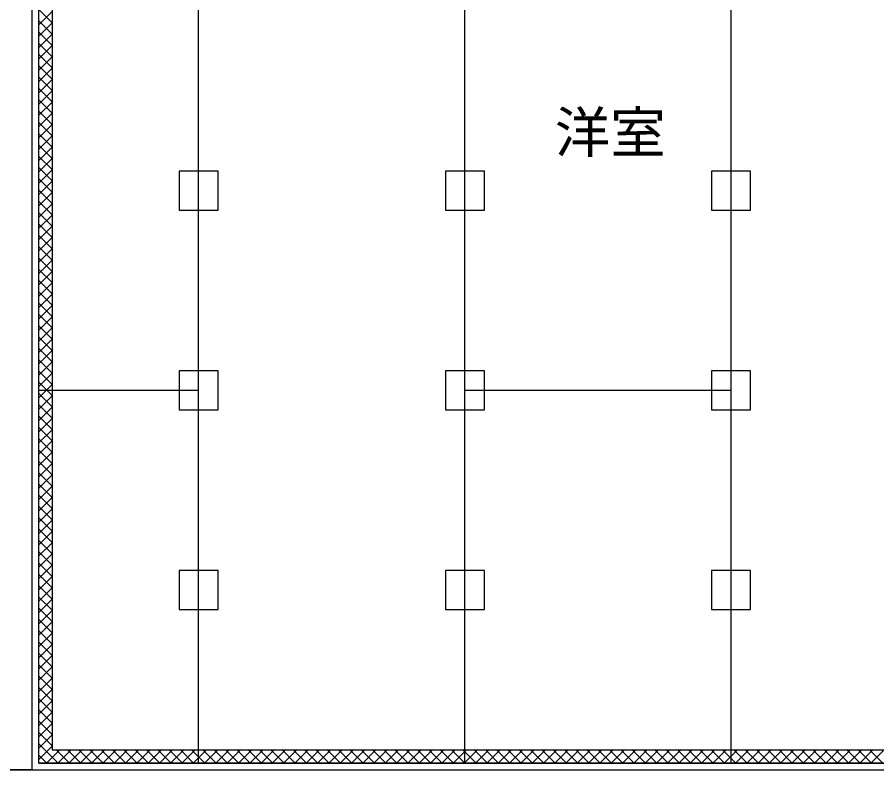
# Model space of a CAD drawing. Units: millimetres, scale not verified. Extents: x -6877 to 6873, y -4866 to 4752.
# Drawn here: x 2534 to 4471, y -2730 to -1034 of the extents above; entities that cross this region are included whole.
import ezdxf
from ezdxf.enums import TextEntityAlignment as Align

# ---------------------------------------------------------------- set-up
doc = ezdxf.new("R2010")
doc.units = ezdxf.units.MM
doc.header["$LTSCALE"] = 50
for name, color, linetype in [('1-1_中線', 7, 'Continuous'), ('1-3_太線２', 3, 'Continuous'), ('1-4_細線', 4, 'Continuous'), ('1-6_文字', 4, 'Continuous'), ('1-A_中線', 4, 'Continuous'), ('1-B_太線１', 2, 'Continuous')]:
    doc.layers.add(name, color=color, linetype=linetype)
doc.styles.add('ＭＳ ゴシック', font='')
doc.styles.get('ＭＳ ゴシック').set_extended_font_data('MS Gothic')

msp = doc.modelspace()

# ---------------------------------------------------------------- linework, layer by layer
at = {"layer": '1-1_中線'}
for p, q in [((2942.45, -2714.6), (2942.45, -254.6)), ((3542.45, -2714.6), (3542.45, -254.6)), ((4142.45, -2714.6), (4142.45, -254.6)), ((2582.45, -1874.6), (2942.45, -1874.6)), ((3542.45, -1874.6), (4142.45, -1874.6)), ((2582.45, -2714.6), (5152.45, -2714.6))]:
    msp.add_line(p, q, dxfattribs=at)
msp.add_lwpolyline([(2582.45, -2714.6), (2582.45, -254.6), (4382.45, -254.6), (4382.45, -704.6)], dxfattribs=at)
at = {"layer": '1-3_太線２'}
msp.add_line((-5482.55, -2729.6), (5167.45, -2729.6), dxfattribs=at)
at = {"layer": '1-4_細線'}
for q in [(2567.45, -239.6), (2487.45, -2729.6)]:
    msp.add_line((2567.45, -2729.6), q, dxfattribs=at)
at = {"layer": '1-A_中線'}
for p, q in [((2612.45, -284.6), (2612.45, -2684.6)), ((2582.45, -1016.6), (2612.45, -1046.6)), ((2612.45, -1021.46), (2582.45, -1051.46)), ((2582.45, -1042.06), (2612.45, -1072.06)), ((2612.45, -1046.92), (2582.45, -1076.92)), ((2582.45, -1067.51), (2612.45, -1097.51)), ((2612.45, -1072.37), (2582.45, -1102.37)), ((2582.45, -1092.97), (2612.45, -1122.97)), ((2612.45, -1097.83), (2582.45, -1127.83)), ((2582.45, -1118.43), (2612.45, -1148.43)), ((2612.45, -1123.28), (2582.45, -1153.28)), ((2582.45, -1143.88), (2612.45, -1173.88)), ((2612.45, -1148.74), (2582.45, -1178.74)), ((2582.45, -1169.34), (2612.45, -1199.34)), ((2612.45, -1174.2), (2582.45, -1204.2)), ((2582.45, -1194.79), (2612.45, -1224.79)), ((2612.45, -1199.65), (2582.45, -1229.65)), ((2582.45, -1220.25), (2612.45, -1250.25)), ((2612.45, -1225.11), (2582.45, -1255.11)), ((2582.45, -1245.7), (2612.45, -1275.7)), ((2612.45, -1250.56), (2582.45, -1280.56)), ((2582.45, -1271.16), (2612.45, -1301.16)), ((2612.45, -1276.02), (2582.45, -1306.02)), ((2582.45, -1296.62), (2612.45, -1326.62)), ((2612.45, -1301.47), (2582.45, -1331.47)), ((2582.45, -1322.07), (2612.45, -1352.07)), ((2612.45, -1326.93), (2582.45, -1356.93)), ((2582.45, -1347.53), (2612.45, -1377.53)), ((2612.45, -1352.39), (2582.45, -1382.39)), ((2582.45, -1372.98), (2612.45, -1402.98)), ((2612.45, -1377.84), (2582.45, -1407.84)), ((2582.45, -1398.44), (2612.45, -1428.44)), ((2612.45, -1403.3), (2582.45, -1433.3)), ((2582.45, -1423.9), (2612.45, -1453.9)), ((2612.45, -1428.75), (2582.45, -1458.75)), ((2582.45, -1449.35), (2612.45, -1479.35)), ((2612.45, -1454.21), (2582.45, -1484.21)), ((2582.45, -1474.81), (2612.45, -1504.81)), ((2612.45, -1479.67), (2582.45, -1509.67)), ((2582.45, -1500.26), (2612.45, -1530.26)), ((2612.45, -1505.12), (2582.45, -1535.12)), ((2582.45, -1525.72), (2612.45, -1555.72)), ((2612.45, -1530.58), (2582.45, -1560.58)), ((2582.45, -1551.18), (2612.45, -1581.18)), ((2612.45, -1556.03), (2582.45, -1586.03)), ((2582.45, -1576.63), (2612.45, -1606.63)), ((2612.45, -1581.49), (2582.45, -1611.49)), ((2582.45, -1602.09), (2612.45, -1632.09)), ((2612.45, -1606.94), (2582.45, -1636.94)), ((2582.45, -1627.54), (2612.45, -1657.54)), ((2612.45, -1632.4), (2582.45, -1662.4)), ((2582.45, -1653), (2612.45, -1683)), ((2612.45, -1657.86), (2582.45, -1687.86)), ((2582.45, -1678.45), (2612.45, -1708.45)), ((2612.45, -1683.31), (2582.45, -1713.31)), ((2582.45, -1703.91), (2612.45, -1733.91)), ((2612.45, -1708.77), (2582.45, -1738.77)), ((2582.45, -1729.37), (2612.45, -1759.37)), ((2612.45, -1734.22), (2582.45, -1764.22)), ((2582.45, -1754.82), (2612.45, -1784.82)), ((2612.45, -1759.68), (2582.45, -1789.68)), ((2582.45, -1780.28), (2612.45, -1810.28)), ((2612.45, -1785.14), (2582.45, -1815.14)), ((2582.45, -1805.73), (2612.45, -1835.73)), ((2612.45, -1810.59), (2582.45, -1840.59)), ((2582.45, -1831.19), (2612.45, -1861.19)), ((2612.45, -1836.05), (2582.45, -1866.05)), ((2582.45, -1856.65), (2612.45, -1886.65)), ((2612.45, -1861.5), (2582.45, -1891.5)), ((2582.45, -1882.1), (2612.45, -1912.1)), ((2612.45, -1886.96), (2582.45, -1916.96)), ((2582.45, -1907.56), (2612.45, -1937.56)), ((2612.45, -1912.42), (2582.45, -1942.42)), ((2582.45, -1933.01), (2612.45, -1963.01)), ((2612.45, -1937.87), (2582.45, -1967.87)), ((2582.45, -1958.47), (2612.45, -1988.47)), ((2612.45, -1963.33), (2582.45, -1993.33)), ((2582.45, -1983.92), (2612.45, -2013.92)), ((2612.45, -1988.78), (2582.45, -2018.78)), ((2582.45, -2009.38), (2612.45, -2039.38)), ((2612.45, -2014.24), (2582.45, -2044.24)), ((2582.45, -2034.84), (2612.45, -2064.84)), ((2612.45, -2039.69), (2582.45, -2069.69)), ((2582.45, -2060.29), (2612.45, -2090.29)), ((2612.45, -2065.15), (2582.45, -2095.15)), ((2582.45, -2085.75), (2612.45, -2115.75)), ((2612.45, -2090.61), (2582.45, -2120.61)), ((2582.45, -2111.2), (2612.45, -2141.2)), ((2612.45, -2116.06), (2582.45, -2146.06)), ((2582.45, -2136.66), (2612.45, -2166.66)), ((2612.45, -2141.52), (2582.45, -2171.52)), ((2582.45, -2162.12), (2612.45, -2192.12)), ((2612.45, -2166.97), (2582.45, -2196.97)), ((2582.45, -2187.57), (2612.45, -2217.57)), ((2612.45, -2192.43), (2582.45, -2222.43)), ((2582.45, -2213.03), (2612.45, -2243.03)), ((2612.45, -2217.89), (2582.45, -2247.89)), ((2582.45, -2238.48), (2612.45, -2268.48)), ((2612.45, -2243.34), (2582.45, -2273.34)), ((2582.45, -2263.94), (2612.45, -2293.94)), ((2612.45, -2268.8), (2582.45, -2298.8)), ((2582.45, -2289.39), (2612.45, -2319.39)), ((2612.45, -2294.25), (2582.45, -2324.25)), ((2582.45, -2314.85), (2612.45, -2344.85)), ((2612.45, -2319.71), (2582.45, -2349.71)), ((2582.45, -2340.31), (2612.45, -2370.31)), ((2612.45, -2345.16), (2582.45, -2375.16)), ((2582.45, -2365.76), (2612.45, -2395.76)), ((2612.45, -2370.62), (2582.45, -2400.62)), ((2582.45, -2391.22), (2612.45, -2421.22)), ((2612.45, -2396.08), (2582.45, -2426.08)), ((2582.45, -2416.67), (2612.45, -2446.67)), ((2612.45, -2421.53), (2582.45, -2451.53)), ((2582.45, -2442.13), (2612.45, -2472.13)), ((2612.45, -2446.99), (2582.45, -2476.99)), ((2582.45, -2467.59), (2612.45, -2497.59)), ((2612.45, -2472.44), (2582.45, -2502.44)), ((2582.45, -2493.04), (2612.45, -2523.04)), ((2612.45, -2497.9), (2582.45, -2527.9)), ((2582.45, -2518.5), (2612.45, -2548.5)), ((2612.45, -2523.36), (2582.45, -2553.36)), ((2582.45, -2543.95), (2612.45, -2573.95)), ((2612.45, -2548.81), (2582.45, -2578.81)), ((2582.45, -2569.41), (2612.45, -2599.41)), ((2612.45, -2574.27), (2582.45, -2604.27)), ((2582.45, -2594.86), (2612.45, -2624.86)), ((2612.45, -2599.72), (2582.45, -2629.72)), ((2582.45, -2620.32), (2612.45, -2650.32)), ((2612.45, -2625.18), (2582.45, -2655.18)), ((2582.45, -2645.78), (2612.45, -2675.78)), ((2612.45, -2650.63), (2582.45, -2680.63)), ((2582.45, -2671.23), (2625.81, -2714.6)), ((2612.45, -2676.09), (2582.45, -2706.09)), ((2629.4, -2684.6), (2599.4, -2714.6)), ((2612.45, -2684.6), (5122.45, -2684.6)), ((2621.27, -2684.6), (2651.27, -2714.6)), ((2654.85, -2684.6), (2624.85, -2714.6)), ((2646.72, -2684.6), (2676.72, -2714.6)), ((2680.31, -2684.6), (2650.31, -2714.6)), ((2672.18, -2684.6), (2702.18, -2714.6)), ((2705.76, -2684.6), (2675.76, -2714.6)), ((2697.63, -2684.6), (2727.63, -2714.6)), ((2731.22, -2684.6), (2701.22, -2714.6)), ((2723.09, -2684.6), (2753.09, -2714.6)), ((2756.68, -2684.6), (2726.68, -2714.6)), ((2748.54, -2684.6), (2778.54, -2714.6)), ((2782.13, -2684.6), (2752.13, -2714.6)), ((2774, -2684.6), (2804, -2714.6)), ((2807.59, -2684.6), (2777.59, -2714.6)), ((2799.46, -2684.6), (2829.46, -2714.6)), ((2833.04, -2684.6), (2803.04, -2714.6)), ((2824.91, -2684.6), (2854.91, -2714.6)), ((2858.5, -2684.6), (2828.5, -2714.6)), ((2850.37, -2684.6), (2880.37, -2714.6)), ((2883.95, -2684.6), (2853.95, -2714.6)), ((2875.82, -2684.6), (2905.82, -2714.6)), ((2909.41, -2684.6), (2879.41, -2714.6)), ((2901.28, -2684.6), (2931.28, -2714.6)), ((2934.87, -2684.6), (2904.87, -2714.6)), ((2926.74, -2684.6), (2956.74, -2714.6)), ((2960.32, -2684.6), (2930.32, -2714.6)), ((2952.19, -2684.6), (2982.19, -2714.6)), ((2985.78, -2684.6), (2955.78, -2714.6)), ((2977.65, -2684.6), (3007.65, -2714.6)), ((3011.23, -2684.6), (2981.23, -2714.6)), ((3003.1, -2684.6), (3033.1, -2714.6)), ((3036.69, -2684.6), (3006.69, -2714.6)), ((3028.56, -2684.6), (3058.56, -2714.6)), ((3062.15, -2684.6), (3032.15, -2714.6)), ((3054.02, -2684.6), (3084.02, -2714.6)), ((3087.6, -2684.6), (3057.6, -2714.6)), ((3079.47, -2684.6), (3109.47, -2714.6)), ((3113.06, -2684.6), (3083.06, -2714.6)), ((3104.93, -2684.6), (3134.93, -2714.6)), ((3138.51, -2684.6), (3108.51, -2714.6)), ((3130.38, -2684.6), (3160.38, -2714.6)), ((3163.97, -2684.6), (3133.97, -2714.6)), ((3155.84, -2684.6), (3185.84, -2714.6)), ((3189.42, -2684.6), (3159.42, -2714.6)), ((3181.29, -2684.6), (3211.29, -2714.6)), ((3214.88, -2684.6), (3184.88, -2714.6)), ((3206.75, -2684.6), (3236.75, -2714.6)), ((3240.34, -2684.6), (3210.34, -2714.6)), ((3232.21, -2684.6), (3262.21, -2714.6)), ((3265.79, -2684.6), (3235.79, -2714.6)), ((3257.66, -2684.6), (3287.66, -2714.6)), ((3291.25, -2684.6), (3261.25, -2714.6)), ((3283.12, -2684.6), (3313.12, -2714.6)), ((3316.7, -2684.6), (3286.7, -2714.6)), ((3308.57, -2684.6), (3338.57, -2714.6)), ((3342.16, -2684.6), (3312.16, -2714.6)), ((3334.03, -2684.6), (3364.03, -2714.6)), ((3367.62, -2684.6), (3337.62, -2714.6)), ((3359.49, -2684.6), (3389.49, -2714.6)), ((3393.07, -2684.6), (3363.07, -2714.6)), ((3384.94, -2684.6), (3414.94, -2714.6)), ((3418.53, -2684.6), (3388.53, -2714.6)), ((3410.4, -2684.6), (3440.4, -2714.6)), ((3443.98, -2684.6), (3413.98, -2714.6)), ((3435.85, -2684.6), (3465.85, -2714.6)), ((3469.44, -2684.6), (3439.44, -2714.6)), ((3461.31, -2684.6), (3491.31, -2714.6)), ((3494.9, -2684.6), (3464.9, -2714.6)), ((3486.76, -2684.6), (3516.76, -2714.6)), ((3520.35, -2684.6), (3490.35, -2714.6)), ((3512.22, -2684.6), (3542.22, -2714.6)), ((3545.81, -2684.6), (3515.81, -2714.6)), ((3537.68, -2684.6), (3567.68, -2714.6)), ((3571.26, -2684.6), (3541.26, -2714.6)), ((3563.13, -2684.6), (3593.13, -2714.6)), ((3596.72, -2684.6), (3566.72, -2714.6)), ((3588.59, -2684.6), (3618.59, -2714.6)), ((3622.17, -2684.6), (3592.17, -2714.6)), ((3614.04, -2684.6), (3644.04, -2714.6)), ((3647.63, -2684.6), (3617.63, -2714.6)), ((3639.5, -2684.6), (3669.5, -2714.6)), ((3673.09, -2684.6), (3643.09, -2714.6)), ((3664.96, -2684.6), (3694.96, -2714.6)), ((3698.54, -2684.6), (3668.54, -2714.6)), ((3690.41, -2684.6), (3720.41, -2714.6)), ((3724, -2684.6), (3694, -2714.6)), ((3715.87, -2684.6), (3745.87, -2714.6)), ((3749.45, -2684.6), (3719.45, -2714.6)), ((3741.32, -2684.6), (3771.32, -2714.6)), ((3774.91, -2684.6), (3744.91, -2714.6)), ((3766.78, -2684.6), (3796.78, -2714.6)), ((3800.37, -2684.6), (3770.37, -2714.6)), ((3792.23, -2684.6), (3822.23, -2714.6)), ((3825.82, -2684.6), (3795.82, -2714.6)), ((3817.69, -2684.6), (3847.69, -2714.6)), ((3851.28, -2684.6), (3821.28, -2714.6)), ((3843.15, -2684.6), (3873.15, -2714.6)), ((3876.73, -2684.6), (3846.73, -2714.6)), ((3868.6, -2684.6), (3898.6, -2714.6)), ((3902.19, -2684.6), (3872.19, -2714.6)), ((3894.06, -2684.6), (3924.06, -2714.6)), ((3927.64, -2684.6), (3897.64, -2714.6)), ((3919.51, -2684.6), (3949.51, -2714.6)), ((3953.1, -2684.6), (3923.1, -2714.6)), ((3944.97, -2684.6), (3974.97, -2714.6)), ((3978.56, -2684.6), (3948.56, -2714.6)), ((3970.43, -2684.6), (4000.43, -2714.6)), ((4004.01, -2684.6), (3974.01, -2714.6)), ((3995.88, -2684.6), (4025.88, -2714.6)), ((4029.47, -2684.6), (3999.47, -2714.6)), ((4021.34, -2684.6), (4051.34, -2714.6)), ((4054.92, -2684.6), (4024.92, -2714.6)), ((4046.79, -2684.6), (4076.79, -2714.6)), ((4080.38, -2684.6), (4050.38, -2714.6)), ((4072.25, -2684.6), (4102.25, -2714.6)), ((4105.84, -2684.6), (4075.84, -2714.6)), ((4097.7, -2684.6), (4127.7, -2714.6)), ((4131.29, -2684.6), (4101.29, -2714.6)), ((4123.16, -2684.6), (4153.16, -2714.6)), ((4156.75, -2684.6), (4126.75, -2714.6)), ((4148.62, -2684.6), (4178.62, -2714.6)), ((4182.2, -2684.6), (4152.2, -2714.6)), ((4174.07, -2684.6), (4204.07, -2714.6)), ((4207.66, -2684.6), (4177.66, -2714.6)), ((4199.53, -2684.6), (4229.53, -2714.6)), ((4233.11, -2684.6), (4203.11, -2714.6)), ((4224.98, -2684.6), (4254.98, -2714.6)), ((4258.57, -2684.6), (4228.57, -2714.6)), ((4250.44, -2684.6), (4280.44, -2714.6)), ((4284.03, -2684.6), (4254.03, -2714.6)), ((4275.9, -2684.6), (4305.9, -2714.6)), ((4309.48, -2684.6), (4279.48, -2714.6)), ((4301.35, -2684.6), (4331.35, -2714.6)), ((4334.94, -2684.6), (4304.94, -2714.6)), ((4326.81, -2684.6), (4356.81, -2714.6)), ((4360.39, -2684.6), (4330.39, -2714.6)), ((4352.26, -2684.6), (4382.26, -2714.6)), ((4385.85, -2684.6), (4355.85, -2714.6)), ((4377.72, -2684.6), (4407.72, -2714.6)), ((4411.31, -2684.6), (4381.31, -2714.6)), ((4403.17, -2684.6), (4433.17, -2714.6)), ((4436.76, -2684.6), (4406.76, -2714.6)), ((4428.63, -2684.6), (4458.63, -2714.6)), ((4462.22, -2684.6), (4432.22, -2714.6)), ((4454.09, -2684.6), (4484.09, -2714.6)), ((4487.67, -2684.6), (4457.67, -2714.6)), ((2582.45, -2696.69), (2600.35, -2714.6))]:
    msp.add_line(p, q, dxfattribs=at)
msp.add_lwpolyline([(5702.45, -2344.6), (5152.45, -2344.6), (5152.45, -2714.6), (2582.45, -2714.6), (2582.45, -254.6), (4382.45, -254.6), (4382.45, -704.6)], dxfattribs=at)
at = {"layer": '1-B_太線１'}
for points in [[(2898.45, -1380.6), (2898.45, -1468.6), (2986.45, -1468.6), (2986.45, -1380.6)], [(3498.45, -1380.6), (3498.45, -1468.6), (3586.45, -1468.6), (3586.45, -1380.6)], [(4098.45, -1380.6), (4098.45, -1468.6), (4186.45, -1468.6), (4186.45, -1380.6)], [(2898.45, -1830.6), (2898.45, -1918.6), (2986.45, -1918.6), (2986.45, -1830.6)], [(3498.45, -1830.6), (3498.45, -1918.6), (3586.45, -1918.6), (3586.45, -1830.6)], [(4098.45, -1830.6), (4098.45, -1918.6), (4186.45, -1918.6), (4186.45, -1830.6)], [(2898.45, -2280.6), (2898.45, -2368.6), (2986.45, -2368.6), (2986.45, -2280.6)], [(3498.45, -2280.6), (3498.45, -2368.6), (3586.45, -2368.6), (3586.45, -2280.6)], [(4098.45, -2280.6), (4098.45, -2368.6), (4186.45, -2368.6), (4186.45, -2280.6)]]:
    msp.add_lwpolyline(points, close=True, dxfattribs=at)

# ---------------------------------------------------------------- texts
at = {"layer": '1-6_文字', "style": 'ＭＳ ゴシック'}
msp.add_text('洋室', height=91.64, dxfattribs=at).set_placement((3745.08, -1366.84), align=Align.BOTTOM_LEFT)

doc.saveas('drawing.dxf')
